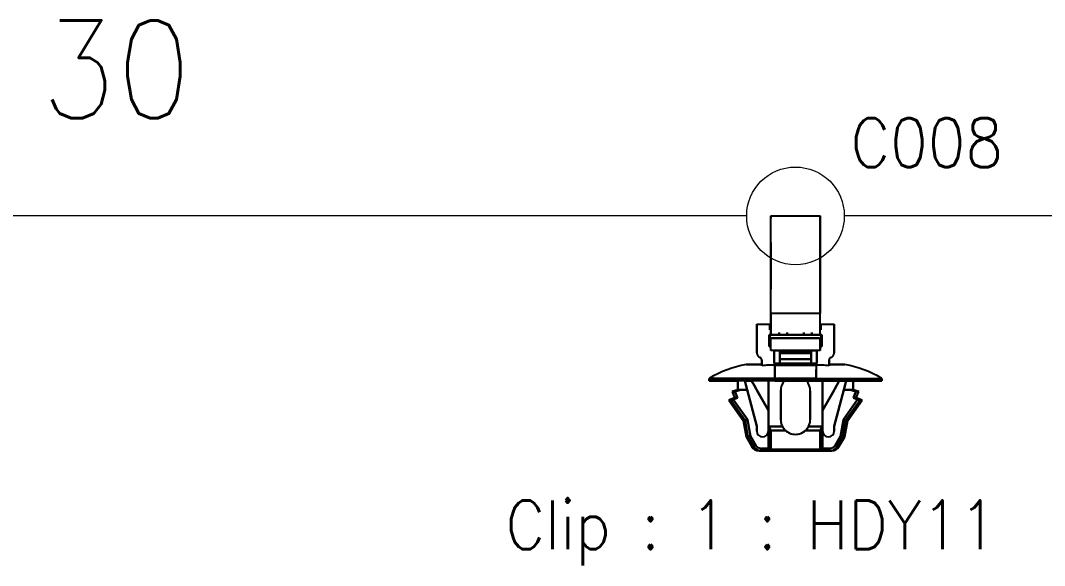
# Model space of a CAD drawing. Header units: inches. Extents: x 47316 to 59086, y 3141 to 11743.
# Drawn here: x 52207.9 to 52260.3, y 9702.7 to 9730.6 of the extents above; entities that cross this region are included whole.
import ezdxf

# ---------------------------------------------------------------- set-up
doc = ezdxf.new("R2010")
doc.units = ezdxf.units.IN
doc.header["$MEASUREMENT"] = 0
doc.styles.get("Standard").update_dxf_attribs({"font": ''})
doc.styles.get('Standard').set_extended_font_data('SimSun')
doc.linetypes.add('_VH_FELT_TAPE', pattern='A,0.4,-0.7,["FELT",Standard,S=0.3,R=0,X=-0.5,Y=-0.15],-0.7', length=1.8)

msp = doc.modelspace()

# ---------------------------------------------------------------- linework, layer by layer
at = {"color": 0, "linetype": '_VH_FELT_TAPE', "lineweight": 15, "ltscale": 5}
for p, q in [((52245.045, 9720.621), (52180.045, 9720.621)), ((52315.045, 9720.621), (52250.045, 9720.621))]:
    msp.add_line(p, q, dxfattribs=at)
at = {"color": 7, "ltscale": 0.378893}
msp.add_line((52246.282, 9715.621), (52246.282, 9720.621), dxfattribs=at)
at = {"color": 7, "ltscale": 0.15}
for p, q in [((52246.282, 9720.621), (52248.808, 9720.621)), ((52248.808, 9715.621), (52246.282, 9715.621)), ((52248.808, 9715.621), (52246.282, 9715.621)), ((52246.282, 9714.362), (52248.808, 9714.362)), ((52248.808, 9714.362), (52246.282, 9714.362)), ((52248.808, 9713.73), (52246.282, 9713.73)), ((52248.808, 9713.73), (52246.282, 9713.73)), ((52246.282, 9708.658), (52248.808, 9708.658)), ((52248.808, 9708.658), (52246.282, 9708.658))]:
    msp.add_line(p, q, dxfattribs=at)
at = {"color": 7, "ltscale": 0.0272}
msp.add_line((52246.282, 9720.507), (52246.282, 9720.621), dxfattribs=at)
at = {"color": 7, "ltscale": 0.37888}
msp.add_line((52246.282, 9715.621), (52246.282, 9720.621), dxfattribs=at)
at = {"color": 7, "ltscale": 0.027199}
msp.add_line((52246.282, 9720.621), (52246.282, 9720.508), dxfattribs=at)
at = {"color": 7, "ltscale": 0.378897}
msp.add_line((52248.808, 9720.621), (52248.808, 9715.621), dxfattribs=at)
at = {"color": 7, "ltscale": 0.215019}
msp.add_line((52248.808, 9717.184), (52248.808, 9720.621), dxfattribs=at)
at = {"color": 7, "ltscale": 0.315749}
msp.add_line((52248.808, 9720.621), (52248.808, 9716.053), dxfattribs=at)
at = {"color": 7, "ltscale": 0.378905}
msp.add_line((52248.808, 9715.621), (52248.808, 9720.621), dxfattribs=at)
at = {"color": 7, "ltscale": 0.315758}
msp.add_line((52248.808, 9720.621), (52248.808, 9716.053), dxfattribs=at)
at = {"color": 7, "ltscale": 0.179182}
msp.add_line((52248.808, 9717.356), (52248.808, 9720.373), dxfattribs=at)
at = {"color": 7, "ltscale": 0.142589}
msp.add_line((52246.282, 9719.262), (52246.282, 9716.861), dxfattribs=at)
at = {"color": 7, "ltscale": 0.142593}
msp.add_line((52246.282, 9716.86), (52246.282, 9719.261), dxfattribs=at)
at = {"color": 7, "ltscale": 0.026669}
for p, q in [((52248.808, 9717.356), (52248.808, 9716.907)), ((52248.808, 9716.907), (52248.808, 9717.356)), ((52248.808, 9717.184), (52248.808, 9716.735))]:
    msp.add_line(p, q, dxfattribs=at)
at = {"color": 7, "ltscale": 0.108633}
msp.add_line((52248.808, 9715.077), (52248.808, 9716.907), dxfattribs=at)
at = {"color": 7, "ltscale": 0.076392}
msp.add_line((52248.808, 9715.62), (52248.808, 9716.907), dxfattribs=at)
at = {"color": 7, "ltscale": 0.098454}
msp.add_line((52248.808, 9715.077), (52248.808, 9716.735), dxfattribs=at)
at = {"color": 7, "ltscale": 0.057913}
msp.add_line((52248.808, 9715.077), (52248.808, 9716.053), dxfattribs=at)
at = {"color": 7, "ltscale": 0.0644}
for p, q in [((52246.282, 9715.621), (52246.282, 9714.536)), ((52246.282, 9714.536), (52246.282, 9715.621)), ((52248.808, 9714.536), (52248.808, 9715.621)), ((52248.808, 9714.536), (52248.808, 9715.621))]:
    msp.add_line(p, q, dxfattribs=at)
at = {"color": 7, "ltscale": 0.039999}
for p, q in [((52245.566, 9715.077), (52246.239, 9715.077)), ((52245.566, 9715.077), (52246.239, 9715.077)), ((52248.85, 9715.077), (52249.523, 9715.077)), ((52248.85, 9715.077), (52249.523, 9715.077))]:
    msp.add_line(p, q, dxfattribs=at)
at = {"color": 7, "ltscale": 0.022501}
for p, q in [((52245.566, 9715.077), (52245.566, 9714.699)), ((52245.566, 9714.699), (52245.566, 9715.077)), ((52249.523, 9715.077), (52249.523, 9714.699)), ((52249.523, 9715.077), (52249.523, 9714.699))]:
    msp.add_line(p, q, dxfattribs=at)
at = {"color": 7, "ltscale": 0.064999}
for p, q in [((52245.566, 9714.699), (52245.566, 9713.604)), ((52245.566, 9713.604), (52245.566, 9714.699)), ((52249.523, 9714.699), (52249.523, 9713.604)), ((52249.523, 9714.699), (52249.523, 9713.604))]:
    msp.add_line(p, q, dxfattribs=at)
at = {"color": 7, "ltscale": 0.0175}
for p, q in [((52246.239, 9715.077), (52246.239, 9714.783)), ((52246.239, 9714.783), (52246.239, 9715.077)), ((52248.85, 9715.077), (52248.85, 9714.783)), ((52248.85, 9715.077), (52248.85, 9714.783)), ((52248.85, 9714.783), (52248.85, 9715.077))]:
    msp.add_line(p, q, dxfattribs=at)
at = {"color": 7, "ltscale": 0.002499}
for p, q in [((52246.239, 9715.077), (52246.282, 9715.077)), ((52246.282, 9714.783), (52246.239, 9714.783)), ((52246.239, 9714.783), (52246.282, 9714.783)), ((52248.808, 9715.077), (52248.85, 9715.077)), ((52248.85, 9714.783), (52248.808, 9714.783)), ((52248.808, 9714.783), (52248.85, 9714.783)), ((52246.197, 9714.53), (52246.239, 9714.53)), ((52246.239, 9714.53), (52246.197, 9714.53)), ((52246.239, 9714.53), (52246.197, 9714.53)), ((52248.892, 9714.53), (52248.85, 9714.53)), ((52248.892, 9714.53), (52248.85, 9714.53)), ((52246.282, 9713.983), (52246.239, 9713.983)), ((52246.239, 9713.983), (52246.282, 9713.983)), ((52246.282, 9713.983), (52246.239, 9713.983)), ((52248.85, 9713.983), (52248.808, 9713.983)), ((52248.808, 9713.983), (52248.85, 9713.983)), ((52248.85, 9713.983), (52248.808, 9713.983))]:
    msp.add_line(p, q, dxfattribs=at)
at = {"color": 7, "ltscale": 2.6e-05}
for p, q in [((52246.239, 9715.077), (52246.239, 9715.077)), ((52248.85, 9715.077), (52248.85, 9715.077))]:
    msp.add_line(p, q, dxfattribs=at)
at = {"color": 7, "ltscale": 0.0075}
for p, q in [((52246.703, 9714.656), (52246.703, 9714.53)), ((52246.703, 9714.53), (52246.703, 9714.656)), ((52247.124, 9714.53), (52247.124, 9714.656)), ((52247.124, 9714.656), (52247.124, 9714.53)), ((52247.966, 9714.656), (52247.966, 9714.53)), ((52247.966, 9714.53), (52247.966, 9714.656)), ((52248.387, 9714.53), (52248.387, 9714.656)), ((52248.387, 9714.656), (52248.387, 9714.53)), ((52243.124, 9712.299), (52243.124, 9712.173)), ((52243.124, 9712.173), (52243.124, 9712.299)), ((52246.492, 9712.173), (52246.492, 9712.299)), ((52246.492, 9712.299), (52246.492, 9712.173)), ((52248.597, 9712.299), (52248.597, 9712.173)), ((52248.597, 9712.173), (52248.597, 9712.299)), ((52251.965, 9712.299), (52251.965, 9712.173)), ((52251.965, 9712.173), (52251.965, 9712.299)), ((52245.803, 9708.594), (52245.803, 9708.72)), ((52245.803, 9708.594), (52245.803, 9708.72)), ((52248.934, 9708.594), (52248.934, 9708.72)), ((52249.286, 9708.72), (52249.286, 9708.594)), ((52249.286, 9708.72), (52249.286, 9708.594))]:
    msp.add_line(p, q, dxfattribs=at)
at = {"color": 7, "ltscale": 0.025}
for p, q in [((52249.523, 9714.656), (52249.523, 9715.077)), ((52246.703, 9714.536), (52247.124, 9714.536)), ((52246.703, 9714.536), (52247.124, 9714.536)), ((52247.966, 9714.536), (52248.387, 9714.536)), ((52247.966, 9714.536), (52248.387, 9714.536)), ((52247.966, 9714.53), (52248.387, 9714.53))]:
    msp.add_line(p, q, dxfattribs=at)
at = {"color": 7, "ltscale": 0.0625}
msp.add_line((52249.523, 9713.604), (52249.523, 9714.656), dxfattribs=at)
at = {"color": 7, "ltscale": 0.035001}
for p, q in [((52246.197, 9713.941), (52246.197, 9714.53)), ((52246.197, 9713.941), (52246.197, 9714.53)), ((52246.197, 9714.53), (52246.197, 9713.941)), ((52248.892, 9714.53), (52248.892, 9713.941)), ((52248.892, 9713.941), (52248.892, 9714.53)), ((52248.597, 9712.173), (52248.597, 9712.762)), ((52248.597, 9712.173), (52248.597, 9712.762))]:
    msp.add_line(p, q, dxfattribs=at)
at = {"color": 7, "ltscale": 0.032501}
for p, q in [((52246.239, 9714.53), (52246.239, 9713.983)), ((52246.239, 9713.983), (52246.239, 9714.53)), ((52248.85, 9714.53), (52248.85, 9713.983)), ((52248.85, 9714.53), (52248.85, 9713.983))]:
    msp.add_line(p, q, dxfattribs=at)
at = {"color": 7, "ltscale": 0.154999}
for p, q in [((52248.85, 9714.53), (52246.239, 9714.53)), ((52246.239, 9714.53), (52248.85, 9714.53))]:
    msp.add_line(p, q, dxfattribs=at)
at = {"color": 7, "ltscale": 0.0375}
for p, q in [((52246.282, 9713.73), (52246.282, 9714.362)), ((52246.282, 9713.73), (52246.282, 9714.362)), ((52248.808, 9714.362), (52248.808, 9713.73)), ((52248.808, 9713.73), (52248.808, 9714.362))]:
    msp.add_line(p, q, dxfattribs=at)
at = {"color": 7, "ltscale": 0.000368}
msp.add_line((52246.703, 9714.536), (52246.703, 9714.53), dxfattribs=at)
at = {"color": 7, "ltscale": 0.023056}
msp.add_line((52246.735, 9714.53), (52247.124, 9714.53), dxfattribs=at)
at = {"color": 7, "ltscale": 0.000322}
msp.add_line((52247.966, 9714.53), (52247.966, 9714.536), dxfattribs=at)
at = {"color": 7, "ltscale": 0.021939}
msp.add_line((52248.85, 9714.53), (52248.85, 9714.161), dxfattribs=at)
at = {"color": 7, "ltscale": 0.010562}
msp.add_line((52248.85, 9713.983), (52248.85, 9714.161), dxfattribs=at)
at = {"color": 7, "ltscale": 0.000629}
msp.add_line((52248.881, 9714.53), (52248.892, 9714.53), dxfattribs=at)
at = {"color": 7, "ltscale": 0.004999}
for p, q in [((52246.282, 9713.941), (52246.197, 9713.941)), ((52246.197, 9713.941), (52246.282, 9713.941)), ((52248.892, 9713.941), (52248.808, 9713.941)), ((52248.808, 9713.941), (52248.892, 9713.941))]:
    msp.add_line(p, q, dxfattribs=at)
at = {"color": 7, "ltscale": 0.040002}
for p, q in [((52246.45, 9713.057), (52246.45, 9713.73)), ((52246.45, 9713.057), (52246.45, 9713.73)), ((52246.45, 9713.73), (52246.45, 9713.057)), ((52248.639, 9713.73), (52248.639, 9713.057)), ((52248.639, 9713.057), (52248.639, 9713.73))]:
    msp.add_line(p, q, dxfattribs=at)
at = {"color": 7, "ltscale": 0.017502}
for p, q in [((52246.45, 9713.73), (52246.745, 9713.73)), ((52248.344, 9713.73), (52248.639, 9713.73))]:
    msp.add_line(p, q, dxfattribs=at)
at = {"color": 7, "ltscale": 0.00087}
for p, q in [((52246.745, 9713.716), (52246.745, 9713.73)), ((52246.745, 9713.73), (52246.745, 9713.716)), ((52248.344, 9713.716), (52248.344, 9713.73)), ((52248.344, 9713.73), (52248.344, 9713.716))]:
    msp.add_line(p, q, dxfattribs=at)
at = {"color": 7, "ltscale": 0.095001}
for p, q in [((52248.344, 9713.716), (52246.745, 9713.716)), ((52246.745, 9713.716), (52248.344, 9713.716)), ((52248.344, 9713.59), (52246.745, 9713.59)), ((52246.745, 9713.59), (52248.344, 9713.59)), ((52246.745, 9713.29), (52248.344, 9713.29)), ((52248.344, 9713.29), (52246.745, 9713.29)), ((52246.745, 9713.081), (52248.344, 9713.081))]:
    msp.add_line(p, q, dxfattribs=at)
at = {"color": 7, "ltscale": 0.007443}
for p, q in [((52246.745, 9713.59), (52246.745, 9713.716)), ((52246.745, 9713.716), (52246.745, 9713.59)), ((52248.344, 9713.59), (52248.344, 9713.716)), ((52248.344, 9713.716), (52248.344, 9713.59))]:
    msp.add_line(p, q, dxfattribs=at)
at = {"color": 7, "ltscale": 0.017839}
for p, q in [((52246.745, 9713.29), (52246.745, 9713.59)), ((52246.745, 9713.59), (52246.745, 9713.29)), ((52248.344, 9713.29), (52248.344, 9713.59)), ((52248.344, 9713.59), (52248.344, 9713.29))]:
    msp.add_line(p, q, dxfattribs=at)
at = {"color": 7, "ltscale": 0.023952}
msp.add_line((52248.344, 9713.327), (52248.344, 9713.73), dxfattribs=at)
at = {"color": 7, "ltscale": 0.002502}
msp.add_line((52248.808, 9713.941), (52248.808, 9713.983), dxfattribs=at)
at = {"color": 7, "ltscale": 0.017476}
for p, q in [((52245.819, 9713.247), (52245.819, 9712.952)), ((52249.271, 9713.247), (52249.271, 9712.952))]:
    msp.add_line(p, q, dxfattribs=at)
at = {"color": 7, "ltscale": 0.017471}
for p, q in [((52245.819, 9712.953), (52245.819, 9713.247)), ((52249.271, 9712.953), (52249.271, 9713.247))]:
    msp.add_line(p, q, dxfattribs=at)
at = {"color": 7, "ltscale": 0.012407}
for p, q in [((52246.745, 9713.081), (52246.745, 9713.29)), ((52248.344, 9713.081), (52248.344, 9713.29))]:
    msp.add_line(p, q, dxfattribs=at)
at = {"color": 7, "ltscale": 0.013841}
for p, q in [((52246.745, 9713.29), (52246.745, 9713.057)), ((52248.344, 9713.057), (52248.344, 9713.29))]:
    msp.add_line(p, q, dxfattribs=at)
at = {"color": 7, "ltscale": 0.001447}
msp.add_line((52246.745, 9713.081), (52246.745, 9713.057), dxfattribs=at)
at = {"color": 7, "ltscale": 0.014789}
msp.add_line((52248.344, 9713.306), (52248.344, 9713.057), dxfattribs=at)
at = {"color": 7, "ltscale": 0.013786}
msp.add_line((52249.271, 9713.015), (52249.271, 9713.247), dxfattribs=at)
at = {"color": 7, "ltscale": 0.047501}
for p, q in [((52245.819, 9713.015), (52245.019, 9713.015)), ((52245.019, 9713.015), (52245.819, 9713.015)), ((52250.071, 9713.015), (52249.271, 9713.015)), ((52249.271, 9713.015), (52250.071, 9713.015))]:
    msp.add_line(p, q, dxfattribs=at)
at = {"color": 7, "ltscale": 0.00369}
for p, q in [((52245.819, 9713.015), (52245.819, 9712.952)), ((52249.271, 9712.952), (52249.271, 9713.015))]:
    msp.add_line(p, q, dxfattribs=at)
at = {"color": 7, "ltscale": 0.129999}
for p, q in [((52248.639, 9713.057), (52246.45, 9713.057)), ((52246.45, 9713.057), (52248.639, 9713.057))]:
    msp.add_line(p, q, dxfattribs=at)
at = {"color": 7, "ltscale": 0.040569}
for p, q in [((52246.492, 9712.299), (52246.492, 9712.982)), ((52248.597, 9712.982), (52248.597, 9712.299))]:
    msp.add_line(p, q, dxfattribs=at)
at = {"color": 7, "ltscale": 0.125}
for p, q in [((52246.492, 9712.982), (52248.597, 9712.982)), ((52248.597, 9712.982), (52246.492, 9712.982)), ((52246.492, 9712.299), (52248.597, 9712.299)), ((52248.597, 9712.299), (52246.492, 9712.299)), ((52246.492, 9712.173), (52248.597, 9712.173)), ((52248.597, 9712.173), (52246.492, 9712.173))]:
    msp.add_line(p, q, dxfattribs=at)
at = {"color": 7, "ltscale": 0.040567}
for p, q in [((52246.492, 9712.982), (52246.492, 9712.299)), ((52248.597, 9712.982), (52248.597, 9712.299))]:
    msp.add_line(p, q, dxfattribs=at)
at = {"color": 7, "ltscale": 0.02751}
msp.add_line((52246.492, 9712.299), (52246.492, 9712.762), dxfattribs=at)
msp.add_line((52246.492, 9712.299), (52246.492, 9712.762), dxfattribs=at)
at = {"color": 7, "ltscale": 0.2}
for p, q in [((52243.124, 9712.299), (52246.492, 9712.299)), ((52246.492, 9712.299), (52243.124, 9712.299)), ((52246.492, 9712.173), (52243.124, 9712.173)), ((52246.492, 9712.173), (52243.124, 9712.173)), ((52248.597, 9712.299), (52251.965, 9712.299)), ((52248.597, 9712.299), (52251.965, 9712.299)), ((52248.597, 9712.173), (52251.965, 9712.173)), ((52251.965, 9712.173), (52248.597, 9712.173))]:
    msp.add_line(p, q, dxfattribs=at)
at = {"color": 7, "ltscale": 0.087396}
for p, q in [((52243.124, 9712.173), (52244.596, 9712.173)), ((52243.124, 9712.173), (52244.596, 9712.173)), ((52251.965, 9712.173), (52250.493, 9712.173))]:
    msp.add_line(p, q, dxfattribs=at)
at = {"color": 7, "ltscale": 0.027499}
for p, q in [((52244.598, 9711.71), (52244.598, 9712.173)), ((52244.598, 9712.173), (52244.598, 9711.71)), ((52250.492, 9711.71), (52250.492, 9712.173)), ((52250.492, 9712.173), (52250.492, 9711.71))]:
    msp.add_line(p, q, dxfattribs=at)
at = {"color": 7, "ltscale": 0.020602}
for p, q in [((52244.95, 9712.173), (52245.297, 9712.173)), ((52244.95, 9712.173), (52245.297, 9712.173)), ((52250.139, 9712.173), (52249.792, 9712.173))]:
    msp.add_line(p, q, dxfattribs=at)
at = {"color": 7, "ltscale": 0.028456}
for p, q in [((52245.073, 9711.71), (52244.95, 9712.173)), ((52244.95, 9712.173), (52245.073, 9711.71)), ((52250.016, 9711.71), (52250.139, 9712.173)), ((52250.139, 9712.173), (52250.016, 9711.71))]:
    msp.add_line(p, q, dxfattribs=at)
at = {"color": 7, "ltscale": 0.015242}
for p, q in [((52245.425, 9711.949), (52245.299, 9712.173)), ((52249.79, 9712.173), (52249.664, 9711.949))]:
    msp.add_line(p, q, dxfattribs=at)
at = {"color": 7, "ltscale": 0.015215}
msp.add_line((52245.299, 9712.173), (52245.425, 9711.95), dxfattribs=at)
at = {"color": 7, "ltscale": 0.089999}
for p, q in [((52246.155, 9710.657), (52246.155, 9712.173)), ((52246.155, 9712.173), (52246.155, 9710.657)), ((52248.934, 9712.173), (52248.934, 9710.657)), ((52248.934, 9710.657), (52248.934, 9712.173))]:
    msp.add_line(p, q, dxfattribs=at)
at = {"color": 7, "ltscale": 0.015289}
msp.add_line((52249.664, 9711.949), (52249.79, 9712.173), dxfattribs=at)
at = {"color": 7, "ltscale": 0.020749}
msp.add_line((52249.79, 9712.173), (52250.139, 9712.173), dxfattribs=at)
at = {"color": 7, "ltscale": 0.0875}
for p, q in [((52250.492, 9712.173), (52251.965, 9712.173)), ((52246.787, 9711.667), (52246.787, 9710.194)), ((52246.787, 9710.194), (52246.787, 9711.667)), ((52246.787, 9710.194), (52246.787, 9711.667)), ((52248.302, 9710.194), (52248.302, 9711.667)), ((52248.302, 9711.667), (52248.302, 9710.194))]:
    msp.add_line(p, q, dxfattribs=at)
at = {"color": 7, "ltscale": 0.018174}
msp.add_line((52244.598, 9711.709), (52244.303, 9711.625), dxfattribs=at)
at = {"color": 7, "ltscale": 0.000925}
msp.add_line((52244.303, 9711.625), (52244.319, 9711.625), dxfattribs=at)
at = {"color": 7, "ltscale": 0.020195}
for p, q in [((52244.303, 9711.625), (52244.429, 9711.31)), ((52244.445, 9711.625), (52244.571, 9711.31)), ((52244.571, 9711.31), (52244.445, 9711.625)), ((52250.644, 9711.625), (52250.518, 9711.31)), ((52250.518, 9711.31), (52250.644, 9711.625)), ((52250.66, 9711.31), (52250.786, 9711.625))]:
    msp.add_line(p, q, dxfattribs=at)
at = {"color": 7, "ltscale": 0.000912}
for p, q in [((52244.319, 9711.625), (52244.303, 9711.625)), ((52250.659, 9711.31), (52250.644, 9711.31))]:
    msp.add_line(p, q, dxfattribs=at)
at = {"color": 7, "ltscale": 0.002823}
msp.add_line((52244.319, 9711.625), (52244.366, 9711.625), dxfattribs=at)
at = {"color": 7, "ltscale": 0.00282}
for p, q in [((52244.366, 9711.625), (52244.319, 9711.625)), ((52250.644, 9711.31), (52250.597, 9711.31))]:
    msp.add_line(p, q, dxfattribs=at)
at = {"color": 7, "ltscale": 0.004681}
for p, q in [((52244.366, 9711.625), (52244.445, 9711.625)), ((52244.445, 9711.625), (52244.366, 9711.625))]:
    msp.add_line(p, q, dxfattribs=at)
at = {"color": 7, "ltscale": 0.018199}
for p, q in [((52244.74, 9711.71), (52244.445, 9711.625)), ((52244.445, 9711.625), (52244.74, 9711.71)), ((52250.349, 9711.71), (52250.644, 9711.625)), ((52250.644, 9711.625), (52250.349, 9711.71))]:
    msp.add_line(p, q, dxfattribs=at)
at = {"color": 7, "ltscale": 0.008441}
for p, q in [((52244.598, 9711.709), (52244.74, 9711.71)), ((52244.74, 9711.71), (52244.598, 9711.71)), ((52244.429, 9711.309), (52244.571, 9711.31))]:
    msp.add_line(p, q, dxfattribs=at)
at = {"color": 7, "ltscale": 0.008432}
msp.add_line((52244.74, 9711.71), (52244.598, 9711.71), dxfattribs=at)
at = {"color": 7, "ltscale": 0.000342}
for p, q in [((52244.598, 9711.71), (52244.603, 9711.71)), ((52250.486, 9711.71), (52250.492, 9711.71))]:
    msp.add_line(p, q, dxfattribs=at)
at = {"color": 7, "ltscale": 0.00033}
for p, q in [((52244.603, 9711.709), (52244.598, 9711.709)), ((52250.492, 9711.709), (52250.486, 9711.709)), ((52244.429, 9711.31), (52244.435, 9711.31))]:
    msp.add_line(p, q, dxfattribs=at)
at = {"color": 7, "ltscale": 0.000286}
for p, q in [((52244.599, 9711.708), (52244.603, 9711.71)), ((52244.603, 9711.71), (52244.599, 9711.708))]:
    msp.add_line(p, q, dxfattribs=at)
at = {"color": 7, "ltscale": 0.003674}
for p, q in [((52244.603, 9711.71), (52244.665, 9711.71)), ((52250.424, 9711.71), (52250.486, 9711.71))]:
    msp.add_line(p, q, dxfattribs=at)
at = {"color": 7, "ltscale": 0.002209}
msp.add_line((52244.64, 9711.709), (52244.603, 9711.709), dxfattribs=at)
at = {"color": 7, "ltscale": 0.00434}
msp.add_line((52244.665, 9711.71), (52244.738, 9711.71), dxfattribs=at)
at = {"color": 7, "ltscale": 0.019785}
for p, q in [((52245.073, 9711.71), (52244.74, 9711.71)), ((52244.74, 9711.71), (52245.073, 9711.71)), ((52250.016, 9711.71), (52250.349, 9711.71)), ((52250.349, 9711.71), (52250.016, 9711.71))]:
    msp.add_line(p, q, dxfattribs=at)
at = {"color": 7, "ltscale": 0.11383}
for p, q in [((52245.566, 9709.857), (52245.073, 9711.71)), ((52245.073, 9711.71), (52245.566, 9709.857)), ((52249.523, 9709.857), (52250.016, 9711.71)), ((52250.016, 9711.71), (52249.523, 9709.857))]:
    msp.add_line(p, q, dxfattribs=at)
at = {"color": 7, "ltscale": 0.02701}
msp.add_line((52245.425, 9711.95), (52245.649, 9711.554), dxfattribs=at)
at = {"color": 7, "ltscale": 0.026985}
for p, q in [((52245.649, 9711.554), (52245.425, 9711.949)), ((52249.664, 9711.949), (52249.44, 9711.554))]:
    msp.add_line(p, q, dxfattribs=at)
at = {"color": 7, "ltscale": 0.064963}
msp.add_line((52245.617, 9711.61), (52246.155, 9710.657), dxfattribs=at)
at = {"color": 7, "ltscale": 0.061156}
for p, q in [((52246.155, 9710.657), (52245.649, 9711.554)), ((52249.44, 9711.554), (52248.934, 9710.657))]:
    msp.add_line(p, q, dxfattribs=at)
at = {"color": 7, "ltscale": 0.061161}
msp.add_line((52245.649, 9711.554), (52246.155, 9710.657), dxfattribs=at)
at = {"color": 7, "ltscale": 0.065039}
msp.add_line((52248.934, 9710.657), (52249.472, 9711.611), dxfattribs=at)
at = {"color": 7, "ltscale": 0.06116}
msp.add_line((52248.934, 9710.657), (52249.44, 9711.554), dxfattribs=at)
at = {"color": 7, "ltscale": 0.040697}
msp.add_line((52248.934, 9710.814), (52248.934, 9711.499), dxfattribs=at)
at = {"color": 7, "ltscale": 0.040701}
msp.add_line((52248.934, 9711.499), (52248.934, 9710.814), dxfattribs=at)
at = {"color": 7, "ltscale": 0.02697}
msp.add_line((52249.44, 9711.554), (52249.664, 9711.949), dxfattribs=at)
at = {"color": 7, "ltscale": 0.006299}
msp.add_line((52250.349, 9711.71), (52250.455, 9711.709), dxfattribs=at)
at = {"color": 7, "ltscale": 0.006305}
msp.add_line((52250.456, 9711.71), (52250.349, 9711.71), dxfattribs=at)
at = {"color": 7, "ltscale": 0.00329}
msp.add_line((52250.368, 9711.71), (52250.424, 9711.71), dxfattribs=at)
at = {"color": 7, "ltscale": 0.006641}
msp.add_line((52250.492, 9711.71), (52250.38, 9711.71), dxfattribs=at)
at = {"color": 7, "ltscale": 0.001825}
msp.add_line((52250.486, 9711.709), (52250.455, 9711.709), dxfattribs=at)
at = {"color": 7, "ltscale": 0.002142}
msp.add_line((52250.455, 9711.709), (52250.492, 9711.709), dxfattribs=at)
at = {"color": 7, "ltscale": 0.002136}
msp.add_line((52250.492, 9711.71), (52250.456, 9711.71), dxfattribs=at)
at = {"color": 7, "ltscale": 0.018183}
msp.add_line((52250.786, 9711.625), (52250.492, 9711.709), dxfattribs=at)
at = {"color": 7, "ltscale": 0.008429}
for p, q in [((52250.644, 9711.625), (52250.786, 9711.625)), ((52244.571, 9711.31), (52244.429, 9711.31))]:
    msp.add_line(p, q, dxfattribs=at)
at = {"color": 7, "ltscale": 0.008438}
msp.add_line((52250.786, 9711.625), (52250.644, 9711.625), dxfattribs=at)
at = {"color": 7, "ltscale": 0.002185}
msp.add_line((52250.716, 9711.625), (52250.753, 9711.625), dxfattribs=at)
at = {"color": 7, "ltscale": 0.019025}
msp.add_line((52244.429, 9711.309), (52244.135, 9711.183), dxfattribs=at)
at = {"color": 7, "ltscale": 0.006177}
msp.add_line((52244.239, 9711.183), (52244.135, 9711.183), dxfattribs=at)
at = {"color": 7, "ltscale": 0.006165}
for p, q in [((52244.135, 9711.183), (52244.239, 9711.183)), ((52244.872, 9710.152), (52244.975, 9710.152)), ((52244.872, 9710.152), (52244.975, 9710.152))]:
    msp.add_line(p, q, dxfattribs=at)
at = {"color": 7, "ltscale": 0.075271}
for p, q in [((52244.135, 9711.183), (52244.872, 9710.152)), ((52244.975, 9710.152), (52244.239, 9711.183)), ((52250.85, 9711.183), (52250.114, 9710.152)), ((52250.114, 9710.152), (52250.85, 9711.183)), ((52250.218, 9710.152), (52250.954, 9711.183))]:
    msp.add_line(p, q, dxfattribs=at)
at = {"color": 7, "ltscale": 0.075264}
msp.add_line((52244.975, 9710.152), (52244.239, 9711.183), dxfattribs=at)
at = {"color": 7, "ltscale": 0.013619}
for p, q in [((52244.571, 9711.31), (52244.361, 9711.219)), ((52244.361, 9711.219), (52244.571, 9711.31)), ((52250.518, 9711.31), (52250.729, 9711.219)), ((52250.729, 9711.219), (52250.518, 9711.31))]:
    msp.add_line(p, q, dxfattribs=at)
at = {"color": 7, "ltscale": 0.074459}
for p, q in [((52244.361, 9711.219), (52245.089, 9710.199)), ((52245.089, 9710.199), (52244.361, 9711.219)), ((52250.729, 9711.219), (52250, 9710.199)), ((52250, 9710.199), (52250.729, 9711.219))]:
    msp.add_line(p, q, dxfattribs=at)
at = {"color": 7, "ltscale": 0.000327}
msp.add_line((52244.435, 9711.309), (52244.429, 9711.309), dxfattribs=at)
at = {"color": 7, "ltscale": 0.003809}
msp.add_line((52244.435, 9711.31), (52244.499, 9711.31), dxfattribs=at)
at = {"color": 7, "ltscale": 0.001593}
msp.add_line((52244.462, 9711.309), (52244.435, 9711.309), dxfattribs=at)
at = {"color": 7, "ltscale": 0.004291}
msp.add_line((52244.499, 9711.31), (52244.571, 9711.31), dxfattribs=at)
at = {"color": 7, "ltscale": 0.004715}
msp.add_line((52250.518, 9711.31), (52250.597, 9711.309), dxfattribs=at)
at = {"color": 7, "ltscale": 0.004687}
msp.add_line((52250.597, 9711.31), (52250.518, 9711.31), dxfattribs=at)
at = {"color": 7, "ltscale": 0.002832}
msp.add_line((52250.597, 9711.309), (52250.645, 9711.309), dxfattribs=at)
at = {"color": 7, "ltscale": 0.002869}
msp.add_line((52250.606, 9711.31), (52250.654, 9711.31), dxfattribs=at)
at = {"color": 7, "ltscale": 0.002856}
msp.add_line((52250.654, 9711.309), (52250.606, 9711.309), dxfattribs=at)
at = {"color": 7, "ltscale": 0.0009}
msp.add_line((52250.645, 9711.309), (52250.66, 9711.309), dxfattribs=at)
at = {"color": 7, "ltscale": 0.019}
msp.add_line((52250.954, 9711.183), (52250.66, 9711.309), dxfattribs=at)
at = {"color": 7, "ltscale": 0.005222}
msp.add_line((52250.938, 9711.183), (52250.85, 9711.183), dxfattribs=at)
at = {"color": 7, "ltscale": 0.005249}
msp.add_line((52250.938, 9711.183), (52250.85, 9711.183), dxfattribs=at)
at = {"color": 7, "ltscale": 0.000903}
msp.add_line((52250.954, 9711.183), (52250.938, 9711.183), dxfattribs=at)
at = {"color": 7, "ltscale": 0.000916}
msp.add_line((52250.954, 9711.183), (52250.938, 9711.183), dxfattribs=at)
at = {"color": 7, "ltscale": 4.3e-05}
msp.add_line((52250.954, 9711.183), (52250.954, 9711.183), dxfattribs=at)
at = {"color": 7, "ltscale": 4.9e-05}
msp.add_line((52250.954, 9711.183), (52250.954, 9711.183), dxfattribs=at)
at = {"color": 7, "ltscale": 0.039936}
for p, q in [((52246.155, 9709.985), (52246.155, 9710.657)), ((52246.155, 9710.657), (52246.155, 9709.985)), ((52248.934, 9710.657), (52248.934, 9709.985)), ((52248.934, 9709.985), (52248.934, 9710.657))]:
    msp.add_line(p, q, dxfattribs=at)
at = {"color": 7, "ltscale": 0.048712}
msp.add_line((52248.934, 9709.837), (52248.934, 9710.657), dxfattribs=at)
at = {"color": 7, "ltscale": 0.05076}
for p, q in [((52244.872, 9710.152), (52245.019, 9709.31)), ((52250.07, 9709.31), (52250.218, 9710.152))]:
    msp.add_line(p, q, dxfattribs=at)
at = {"color": 7, "ltscale": 0.050769}
msp.add_line((52245.126, 9709.31), (52244.976, 9710.152), dxfattribs=at)
at = {"color": 7, "ltscale": 0.002621}
for p, q in [((52245.019, 9710.169), (52244.978, 9710.152)), ((52244.978, 9710.152), (52245.019, 9710.169)), ((52250.111, 9710.152), (52250.07, 9710.169)), ((52250.07, 9710.169), (52250.111, 9710.152))]:
    msp.add_line(p, q, dxfattribs=at)
at = {"color": 7, "ltscale": 0.050773}
for p, q in [((52245.126, 9709.31), (52244.978, 9710.152)), ((52250.111, 9710.152), (52249.963, 9709.31)), ((52249.963, 9709.31), (52250.111, 9710.152))]:
    msp.add_line(p, q, dxfattribs=at)
at = {"color": 7, "ltscale": 0.000205}
for p, q in [((52245.022, 9710.171), (52245.019, 9710.169)), ((52245.019, 9710.169), (52245.022, 9710.171)), ((52250.07, 9710.169), (52250.067, 9710.171)), ((52250.067, 9710.171), (52250.07, 9710.169))]:
    msp.add_line(p, q, dxfattribs=at)
at = {"color": 7, "ltscale": 0.004321}
for p, q in [((52245.089, 9710.199), (52245.022, 9710.171)), ((52245.022, 9710.171), (52245.089, 9710.199)), ((52250.067, 9710.171), (52250, 9710.199)), ((52250, 9710.199), (52250.067, 9710.171))]:
    msp.add_line(p, q, dxfattribs=at)
at = {"color": 7, "ltscale": 0.051095}
for p, q in [((52245.089, 9710.199), (52245.238, 9709.351)), ((52245.238, 9709.351), (52245.089, 9710.199)), ((52250, 9710.199), (52249.851, 9709.351)), ((52249.851, 9709.351), (52250, 9710.199))]:
    msp.add_line(p, q, dxfattribs=at)
at = {"color": 7, "ltscale": 0.082565}
for p, q in [((52246.155, 9709.985), (52246.155, 9708.594)), ((52246.155, 9708.594), (52246.155, 9709.985)), ((52248.934, 9708.594), (52248.934, 9709.985)), ((52248.934, 9709.985), (52248.934, 9708.594))]:
    msp.add_line(p, q, dxfattribs=at)
at = {"color": 7, "ltscale": 0.006168}
for p, q in [((52250.114, 9710.152), (52250.218, 9710.152)), ((52250.218, 9710.152), (52250.114, 9710.152))]:
    msp.add_line(p, q, dxfattribs=at)
at = {"color": 7, "ltscale": 0.014999}
for p, q in [((52245.566, 9709.605), (52245.566, 9709.857)), ((52245.566, 9709.605), (52245.566, 9709.857)), ((52245.566, 9709.857), (52245.566, 9709.605)), ((52249.523, 9709.605), (52249.523, 9709.857)), ((52249.523, 9709.857), (52249.523, 9709.605))]:
    msp.add_line(p, q, dxfattribs=at)
at = {"color": 7, "ltscale": 0.041339}
for p, q in [((52246.873, 9709.843), (52246.177, 9709.843)), ((52246.177, 9709.843), (52246.873, 9709.843)), ((52248.912, 9709.843), (52248.216, 9709.843)), ((52248.216, 9709.843), (52248.912, 9709.843))]:
    msp.add_line(p, q, dxfattribs=at)
at = {"color": 7, "ltscale": 0.002635}
for p, q in [((52246.177, 9709.843), (52246.192, 9709.802)), ((52248.897, 9709.802), (52248.912, 9709.843))]:
    msp.add_line(p, q, dxfattribs=at)
at = {"color": 7, "ltscale": 0.002634}
for p, q in [((52246.192, 9709.802), (52246.177, 9709.843)), ((52248.912, 9709.843), (52248.897, 9709.802))]:
    msp.add_line(p, q, dxfattribs=at)
at = {"color": 7, "ltscale": 0.057954}
for p, q in [((52246.282, 9708.658), (52246.282, 9709.633)), ((52246.282, 9709.633), (52246.282, 9708.658)), ((52248.808, 9709.633), (52248.808, 9708.658)), ((52248.808, 9708.658), (52248.808, 9709.633))]:
    msp.add_line(p, q, dxfattribs=at)
at = {"color": 7, "ltscale": 0.044711}
for p, q in [((52246.282, 9709.633), (52247.035, 9709.633)), ((52247.035, 9709.633), (52246.282, 9709.633)), ((52248.055, 9709.633), (52248.808, 9709.633)), ((52248.808, 9709.633), (52248.055, 9709.633))]:
    msp.add_line(p, q, dxfattribs=at)
at = {"color": 7, "ltscale": 0.000598}
msp.add_line((52247.035, 9709.633), (52247.027, 9709.64), dxfattribs=at)
at = {"color": 7, "ltscale": 0.001863}
msp.add_line((52248.077, 9709.654), (52248.054, 9709.633), dxfattribs=at)
at = {"color": 7, "ltscale": 0.000505}
msp.add_line((52248.055, 9709.633), (52248.061, 9709.639), dxfattribs=at)
at = {"color": 7, "ltscale": 0.008279}
msp.add_line((52248.934, 9709.697), (52248.934, 9709.837), dxfattribs=at)
at = {"color": 7, "ltscale": 0.005516}
msp.add_line((52248.934, 9709.604), (52248.934, 9709.697), dxfattribs=at)
at = {"color": 7, "ltscale": 0.052501}
msp.add_line((52248.934, 9708.72), (52248.934, 9709.605), dxfattribs=at)
at = {"color": 7, "ltscale": 0.006219}
msp.add_line((52245.124, 9709.31), (52245.019, 9709.31), dxfattribs=at)
at = {"color": 7, "ltscale": 0.006223}
for p, q in [((52245.019, 9709.31), (52245.124, 9709.31)), ((52250.07, 9709.31), (52249.965, 9709.31)), ((52250.07, 9709.31), (52249.965, 9709.31))]:
    msp.add_line(p, q, dxfattribs=at)
at = {"color": 7, "ltscale": 0.034946}
for p, q in [((52245.019, 9709.31), (52245.317, 9708.803)), ((52249.772, 9708.803), (52250.07, 9709.31))]:
    msp.add_line(p, q, dxfattribs=at)
at = {"color": 7, "ltscale": 0.000128}
for p, q in [((52245.124, 9709.31), (52245.126, 9709.31)), ((52245.126, 9709.31), (52245.124, 9709.31)), ((52249.963, 9709.31), (52249.965, 9709.31))]:
    msp.add_line(p, q, dxfattribs=at)
at = {"color": 7, "ltscale": 0.034208}
for p, q in [((52245.416, 9708.813), (52245.124, 9709.31)), ((52249.673, 9708.813), (52249.965, 9709.31))]:
    msp.add_line(p, q, dxfattribs=at)
at = {"color": 7, "ltscale": 0.002806}
for p, q in [((52245.17, 9709.327), (52245.126, 9709.31)), ((52249.963, 9709.31), (52249.919, 9709.327))]:
    msp.add_line(p, q, dxfattribs=at)
at = {"color": 7, "ltscale": 0.00266}
for p, q in [((52245.126, 9709.31), (52245.168, 9709.325)), ((52249.921, 9709.325), (52249.963, 9709.31))]:
    msp.add_line(p, q, dxfattribs=at)
at = {"color": 7, "ltscale": 0.034163}
for p, q in [((52245.416, 9708.813), (52245.126, 9709.31)), ((52249.963, 9709.31), (52249.673, 9708.813))]:
    msp.add_line(p, q, dxfattribs=at)
at = {"color": 7, "ltscale": 0.004276}
for p, q in [((52245.17, 9709.326), (52245.238, 9709.351)), ((52245.238, 9709.351), (52245.17, 9709.327)), ((52249.919, 9709.327), (52249.851, 9709.351)), ((52249.851, 9709.351), (52249.919, 9709.326))]:
    msp.add_line(p, q, dxfattribs=at)
at = {"color": 7, "ltscale": 0.0329}
for p, q in [((52245.238, 9709.351), (52245.519, 9708.874)), ((52245.519, 9708.874), (52245.238, 9709.351)), ((52249.851, 9709.351), (52249.57, 9708.874)), ((52249.57, 9708.874), (52249.851, 9709.351))]:
    msp.add_line(p, q, dxfattribs=at)
at = {"color": 7, "ltscale": 0.007092}
for p, q in [((52245.416, 9708.813), (52245.519, 9708.874)), ((52245.519, 9708.874), (52245.416, 9708.813)), ((52249.57, 9708.874), (52249.673, 9708.813)), ((52249.673, 9708.813), (52249.57, 9708.874))]:
    msp.add_line(p, q, dxfattribs=at)
at = {"color": 7, "ltscale": 0.00587}
msp.add_line((52245.317, 9708.802), (52245.416, 9708.813), dxfattribs=at)
at = {"color": 7, "ltscale": 0.005865}
for p, q in [((52245.416, 9708.813), (52245.318, 9708.802)), ((52249.772, 9708.802), (52249.673, 9708.813))]:
    msp.add_line(p, q, dxfattribs=at)
at = {"color": 7, "ltscale": 0.007248}
msp.add_line((52245.803, 9708.594), (52245.681, 9708.594), dxfattribs=at)
at = {"color": 7, "ltscale": 0.001605}
msp.add_line((52245.714, 9708.594), (52245.687, 9708.594), dxfattribs=at)
at = {"color": 7, "ltscale": 0.006183}
msp.add_line((52245.699, 9708.594), (52245.803, 9708.594), dxfattribs=at)
at = {"color": 7, "ltscale": 0.004422}
msp.add_line((52245.802, 9708.594), (52245.728, 9708.594), dxfattribs=at)
at = {"color": 7, "ltscale": 0.012915}
msp.add_line((52245.728, 9708.594), (52245.945, 9708.594), dxfattribs=at)
at = {"color": 7, "ltscale": 0.020941}
for p, q in [((52245.803, 9708.72), (52246.155, 9708.72)), ((52246.155, 9708.72), (52245.803, 9708.72)), ((52245.803, 9708.594), (52246.155, 9708.594)), ((52246.155, 9708.594), (52245.803, 9708.594)), ((52249.286, 9708.72), (52248.934, 9708.72)), ((52248.934, 9708.72), (52249.286, 9708.72)), ((52248.934, 9708.594), (52249.286, 9708.594)), ((52249.286, 9708.594), (52248.934, 9708.594))]:
    msp.add_line(p, q, dxfattribs=at)
at = {"color": 7, "ltscale": 0.012512}
for p, q in [((52245.945, 9708.594), (52246.156, 9708.594)), ((52248.933, 9708.594), (52249.144, 9708.594))]:
    msp.add_line(p, q, dxfattribs=at)
at = {"color": 7, "ltscale": 0.000995}
for p, q in [((52246.155, 9708.594), (52246.172, 9708.594)), ((52246.172, 9708.594), (52246.155, 9708.594)), ((52248.917, 9708.594), (52248.934, 9708.594)), ((52248.934, 9708.594), (52248.917, 9708.594))]:
    msp.add_line(p, q, dxfattribs=at)
at = {"color": 7, "ltscale": 0.000399}
msp.add_line((52246.177, 9708.595), (52246.17, 9708.594), dxfattribs=at)
at = {"color": 7, "ltscale": 0.163214}
msp.add_line((52246.17, 9708.594), (52248.919, 9708.594), dxfattribs=at)
at = {"color": 7, "ltscale": 0.163013}
msp.add_line((52248.917, 9708.594), (52246.172, 9708.594), dxfattribs=at)
at = {"color": 7, "ltscale": 0.015717}
msp.add_line((52249.408, 9708.594), (52249.144, 9708.594), dxfattribs=at)
at = {"color": 7, "ltscale": 0.015729}
msp.add_line((52249.144, 9708.594), (52249.408, 9708.594), dxfattribs=at)
at = {"color": 7, "ltscale": 0.005864}
msp.add_line((52249.772, 9708.802), (52249.673, 9708.813), dxfattribs=at)
at = {"color": 7}
for points in [[(52247.035, 9709.633), (52247.185, 9709.527), (52247.271, 9709.487)], [(52247.818, 9709.487), (52247.904, 9709.527), (52248.055, 9709.633)], [(52245.416, 9708.813), (52245.487, 9708.722), (52245.58, 9708.653), (52245.688, 9708.609), (52245.803, 9708.594)], [(52245.416, 9708.813), (52245.472, 9708.737), (52245.543, 9708.675), (52245.646, 9708.622), (52245.803, 9708.594)], [(52249.286, 9708.594), (52249.402, 9708.61), (52249.51, 9708.654), (52249.603, 9708.722), (52249.673, 9708.813)], [(52249.286, 9708.594), (52249.4, 9708.609), (52249.507, 9708.651), (52249.584, 9708.705), (52249.673, 9708.813)]]:
    msp.add_lwpolyline(points, dxfattribs=at)
at = {"color": 0, "linetype": 'Continuous', "lineweight": 15}
msp.add_circle((52247.545, 9720.621), 2.5, dxfattribs=at)
at = {"color": 7}
for centre, radius, start, end in [((52245.819, 9713.604), 0.253, 180, 250.5288), ((52245.818, 9713.604), 0.253, 179.9994, 250.5293), ((52249.271, 9713.604), 0.253, 289.4707, 0.0006), ((52249.271, 9713.604), 0.253, 289.4712, 0), ((52249.271, 9713.604), 0.253, 289.4706, 0.0006), ((52245.692, 9713.246), 0.127, 42.2692, 70.4569), ((52245.691, 9713.246), 0.127, 0.3156, 70.2132), ((52245.692, 9713.247), 0.126, 0.0191, 70.5093), ((52249.398, 9713.246), 0.127, 109.7868, 179.6844), ((52249.397, 9713.247), 0.126, 109.4903, 179.9805), ((52249.397, 9713.246), 0.127, 109.5447, 122.9575), ((52245.978, 9707.61), 5.489, 100.0643, 121.3266), ((52245.978, 9707.61), 5.489, 100.0643, 121.3266), ((52246.472, 9705.63), 7.352, 92.4656, 95.098), ((52246.633, 9703.306), 9.681, 92.8258, 94.8248), ((52246.491, 9705.252), 7.73, 89.9937, 92.4893), ((52246.53, 9703.105), 9.877, 90.2174, 92.1704), ((52248.56, 9703.105), 9.877, 87.8296, 89.7826), ((52248.598, 9705.251), 7.731, 87.5108, 90.0061), ((52248.56, 9703.105), 9.877, 87.8296, 89.7826), ((52248.617, 9705.631), 7.351, 84.9018, 87.5345), ((52248.456, 9703.306), 9.681, 85.1752, 87.1742), ((52249.111, 9707.61), 5.489, 58.6734, 79.9357), ((52247.544, 9711.668), 0.757, 138.1918, 180.0256), ((52247.555, 9711.663), 0.769, 138.4852, 179.6729), ((52247.543, 9711.668), 0.756, 138.1546, 162.2965), ((52247.545, 9711.668), 0.757, 359.9756, 41.8187), ((52247.534, 9711.663), 0.769, 0.3271, 41.5148), ((52247.54, 9711.667), 0.763, 0.0484, 17.9134), ((52244.223, 9711.385), 0.203, 274.3892, 288.6183), ((52244.223, 9711.389), 0.206, 274.4416, 288.4778), ((52244.108, 9711.802), 0.635, 286.4827, 293.4454), ((52244.098, 9711.83), 0.665, 286.641, 293.285), ((52250.991, 9711.83), 0.665, 246.7164, 253.3657), ((52250.981, 9711.8), 0.633, 246.5477, 253.542), ((52250.866, 9711.388), 0.205, 251.5163, 265.58), ((52250.866, 9711.386), 0.204, 251.369, 265.482), ((52246.631, 9709.984), 0.476, 179.9621, 197.2519), ((52246.608, 9709.98), 0.453, 179.4607, 197.6335), ((52247.545, 9710.194), 0.758, 180.0004, 207.5793), ((52247.545, 9710.194), 0.758, 180.0002, 194.4836), ((52247.55, 9710.195), 0.763, 180.0482, 194.6082), ((52247.55, 9710.195), 0.764, 180.056, 195.2681), ((52247.551, 9710.197), 0.764, 180.2495, 207.6029), ((52247.539, 9710.197), 0.764, 332.3971, 359.7505), ((52247.545, 9710.194), 0.758, 332.4207, 359.9996), ((52247.539, 9710.195), 0.763, 345.6092, 359.9512), ((52248.458, 9709.984), 0.476, 342.7481, 0.0379), ((52248.481, 9709.98), 0.453, 342.3635, 0.543), ((52245.861, 9709.605), 0.295, 180.0079, 359.9921), ((52245.861, 9709.605), 0.295, 180.0245, 359.9755), ((52247.01, 9710.141), 0.886, 202.5669, 207.3423), ((52247.018, 9710.144), 0.894, 202.5464, 207.2781), ((52247.431, 9710.363), 1.362, 207.4859, 212.3978), ((52247.41, 9710.351), 1.337, 207.5422, 212.4481), ((52247.547, 9710.196), 0.761, 207.6266, 217.3119), ((52247.553, 9710.196), 0.765, 207.4251, 217.048), ((52247.525, 9710.174), 0.73, 217.0272, 227.8015), ((52247.546, 9710.194), 0.759, 217.297, 227.6662), ((52247.547, 9710.203), 0.767, 228.0008, 248.9015), ((52247.545, 9710.195), 0.759, 245.8372, 254.997), ((52247.545, 9710.194), 0.758, 246.5332, 253.4892), ((52247.547, 9710.194), 0.758, 248.6458, 269.788), ((52247.545, 9710.206), 0.769, 249.0988, 269.934), ((52247.542, 9710.194), 0.758, 270.212, 291.3542), ((52247.544, 9710.206), 0.769, 270.0656, 290.8991), ((52247.544, 9710.195), 0.759, 286.4348, 299.9311), ((52247.542, 9710.203), 0.767, 291.0995, 312.0045), ((52247.564, 9710.174), 0.73, 312.1985, 322.9728), ((52247.544, 9710.194), 0.759, 312.3338, 322.703), ((52247.536, 9710.196), 0.765, 322.952, 332.5749), ((52247.542, 9710.196), 0.761, 322.6881, 332.3734), ((52247.658, 9710.363), 1.361, 327.6018, 332.5144), ((52247.679, 9710.351), 1.337, 327.5516, 332.458), ((52248.071, 9710.144), 0.894, 332.7227, 337.4531), ((52248.079, 9710.141), 0.886, 332.658, 337.4329), ((52249.229, 9709.605), 0.295, 180.0079, 359.9921), ((52249.229, 9709.605), 0.295, 180.0245, 359.9755), ((52245.772, 9709.023), 0.294, 210.5289, 226.9653), ((52245.89, 9709.114), 0.443, 212.9072, 223.7029), ((52249.317, 9709.023), 0.294, 312.9951, 329.4663), ((52249.198, 9709.115), 0.444, 316.2941, 327.0546), ((52245.685, 9709.024), 0.43, 211.1525, 269.3426), ((52245.786, 9709.038), 0.315, 226.9764, 242.3479), ((52245.772, 9709.02), 0.292, 226.6064, 243.1893), ((52245.797, 9709.059), 0.338, 242.3799, 256.6959), ((52245.791, 9709.043), 0.321, 241.8395, 256.7612), ((52245.802, 9709.08), 0.36, 256.646, 270.123), ((52245.819, 9709.25), 0.53, 259.0695, 268.209), ((52246.169, 9708.655), 0.0611, 272.6667, 292.2213), ((52246.169, 9708.655), 0.0615, 272.877, 292.2723), ((52246.13, 9708.759), 0.172, 291.1818, 300.7979), ((52246.131, 9708.759), 0.172, 291.0299, 300.6831), ((52246, 9708.973), 0.423, 301.0512, 311.7023), ((52245.993, 9708.984), 0.436, 301.1803, 311.5063), ((52249.088, 9708.973), 0.422, 228.3051, 238.9783), ((52249.096, 9708.984), 0.435, 228.4671, 238.8089), ((52248.959, 9708.759), 0.172, 239.2053, 248.8167), ((52248.959, 9708.759), 0.172, 239.3222, 248.9686), ((52248.922, 9708.656), 0.0617, 245.4196, 266.5764), ((52248.923, 9708.656), 0.0623, 245.4109, 266.316), ((52248.92, 9708.655), 0.0611, 247.7767, 267.333), ((52248.92, 9708.655), 0.0615, 247.7243, 267.1203), ((52249.27, 9709.25), 0.529, 271.7682, 280.8839), ((52249.287, 9709.08), 0.36, 269.881, 283.3121), ((52249.293, 9709.059), 0.338, 283.2641, 297.5859), ((52249.298, 9709.042), 0.32, 283.2465, 298.1596), ((52249.404, 9709.024), 0.43, 270.6573, 328.8491), ((52249.317, 9709.021), 0.293, 296.8155, 313.3467), ((52249.303, 9709.038), 0.315, 297.6161, 312.9808)]:
    msp.add_arc(centre, radius, start, end, dxfattribs=at)

# ---------------------------------------------------------------- texts
at = {"color": 7, "linetype": '_VH_FELT_TAPE', "lineweight": 18, "ltscale": 5, "insert": (52208.902, 9730.621), "char_height": 5, "width": 8.57143, "attachment_point": 1}
msp.add_mtext('\\Fromans.shx;\\W0.9000000000;\\T1.0000000000;\\o\\l30', dxfattribs=at)
at = {"color": 21, "linetype": 'Continuous', "lineweight": 15, "insert": (52250.366, 9725.621), "char_height": 2.5, "width": 8.67857, "attachment_point": 1}
msp.add_mtext('\\Fromans.shx;\\W0.9000000000;\\T1.0000000000;\\o\\lC008', dxfattribs=at)
at = {"color": 42, "linetype": 'Continuous', "lineweight": 15, "insert": (52232.696, 9706.058), "char_height": 2.5, "width": 30.10714, "attachment_point": 1}
msp.add_mtext('\\Fromans.shx;\\W0.9000000000;\\T1.0000000000;\\o\\lClip : 1 : HDY11', dxfattribs=at)

doc.saveas('drawing.dxf')
